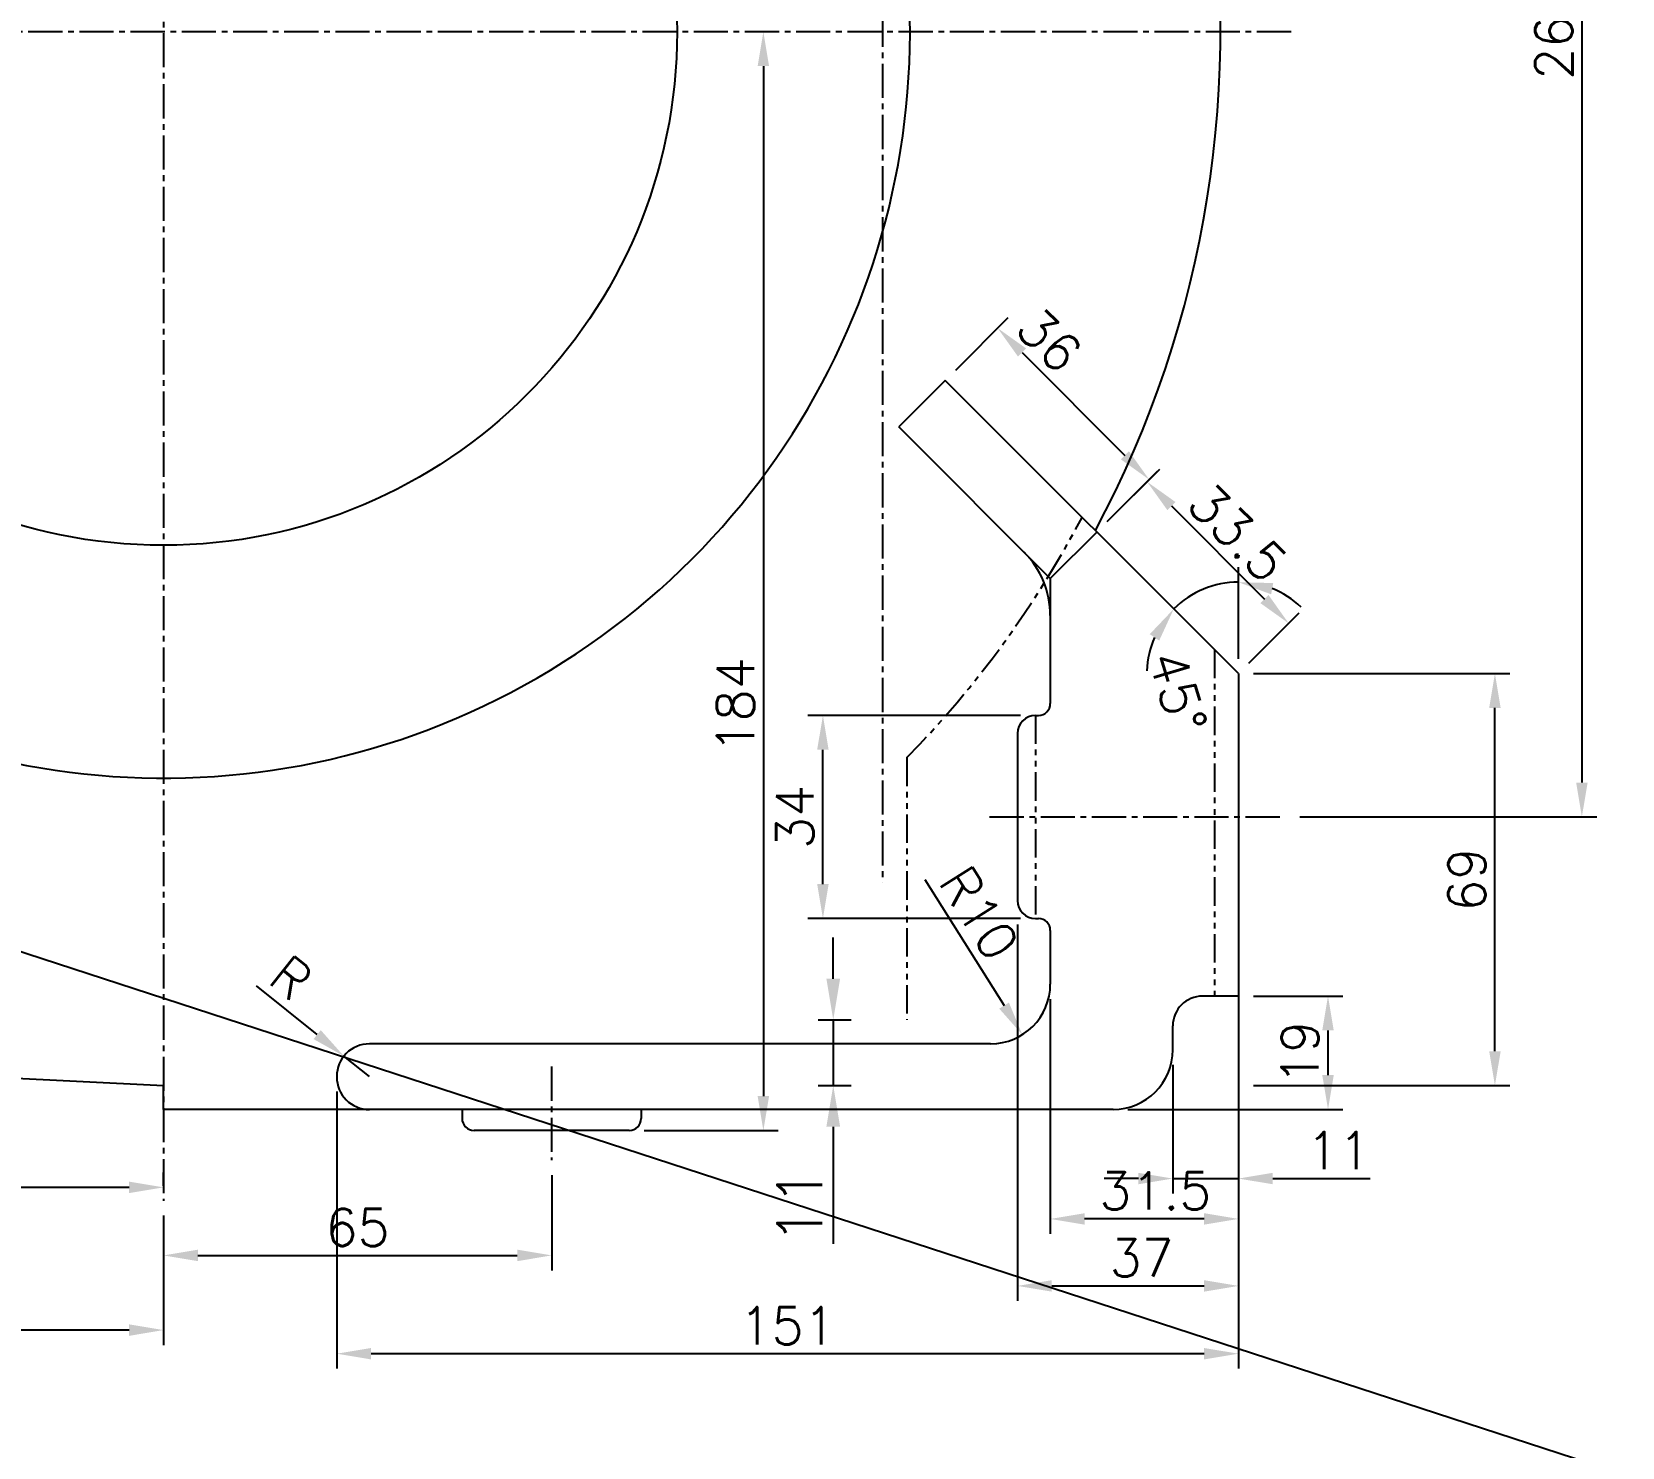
# Model space of a CAD drawing. Header units: millimetres. Extents: x -3508 to 12243, y -3609 to 4092.
# Drawn here: x 6786.4 to 7052.8, y 2666.2 to 2903.2 of the extents above; entities that cross this region are included whole.
import ezdxf

# ---------------------------------------------------------------- set-up
doc = ezdxf.new("R2010")
doc.units = ezdxf.units.MM
doc.header["$LTSCALE"] = 0.3
doc.header["$PDSIZE"] = -50
doc.linetypes.add('CENTER2', pattern=[28.575, 19.05, -3.175, 3.175, -3.175])
doc.linetypes.add('PHANTOM2', pattern=[31.75, 15.875, -3.175, 3.175, -3.175, 3.175, -3.175])
for name, color, linetype in [('center', 1, 'CENTER2'), ('CHAIN ...', 8, 'PHANTOM2'), ('ht', 6, 'Continuous')]:
    doc.layers.add(name, color=color, linetype=linetype)
doc.styles.add('rs', font='romans.shx')
doc.dimstyles.new('sarab', dxfattribs={"dimscale": 3, "dimtxt": 2.5, "dimasz": 2.3, "dimexe": 1, "dimexo": 1, "dimtad": 1, "dimdec": 3, "dimdsep": 46, "dimtxsty": 'rs', "dimcen": 0, "dimclrd": 1, "dimclre": 1, "dimclrt": 7, "dimadec": 3, "dimazin": 2, "dimtfac": 1, "dimtdec": 3, "dimtmove": 0, "dimatfit": 3, "dimfxl": 0, "dimarcsym": 0})

# ---------------------------------------------------------------- blocks, each defined once
blk = doc.blocks.new('*D443')
at = {"color": 1, "lineweight": -2, "transparency": 16777216}
for p, q in [((6951.99, 2788.73), (6916.41, 2788.73)), ((6918.91, 2760.48), (6918.91, 2782.98)), ((6951.99, 2754.73), (6916.41, 2754.73))]:
    blk.add_line(p, q, dxfattribs=at)
at = {"color": 1, "transparency": 16777216}
for points in [[(6917.95, 2782.98), (6919.87, 2782.98), (6918.91, 2788.73)], [(6917.95, 2760.48), (6919.87, 2760.48), (6918.91, 2754.73)]]:
    blk.add_solid(points, dxfattribs=at)
at = {"layer": 'Defpoints', "color": 0, "transparency": 16777216}
for p in [(6918.91, 2788.73), (6954.49, 2788.73), (6954.49, 2754.73)]:
    blk.add_point(p, dxfattribs=at)
at = {"color": 7, "transparency": 16777216, "insert": (6914.22, 2771.73), "char_height": 6.25, "attachment_point": 5, "rotation": 90, "style": 'rs'}
blk.add_mtext('34', dxfattribs=at)
blk = doc.blocks.new('*D745')
at = {"color": 1, "lineweight": -2, "transparency": 16777216}
for p, q in [((6990.99, 2741.73), (7005.99, 2741.73)), ((7003.49, 2728.48), (7003.49, 2735.98)), ((6969.99, 2722.73), (7005.99, 2722.73))]:
    blk.add_line(p, q, dxfattribs=at)
at = {"color": 1, "transparency": 16777216}
for points in [[(7002.53, 2735.98), (7004.45, 2735.98), (7003.49, 2741.73)], [(7002.53, 2728.48), (7004.45, 2728.48), (7003.49, 2722.73)]]:
    blk.add_solid(points, dxfattribs=at)
at = {"layer": 'Defpoints', "color": 0, "transparency": 16777216}
for p in [(6988.49, 2741.73), (7003.49, 2741.73), (6967.49, 2722.73)]:
    blk.add_point(p, dxfattribs=at)
at = {"color": 7, "transparency": 16777216, "insert": (6998.8, 2732.23), "char_height": 6.25, "attachment_point": 5, "rotation": 90, "style": 'rs'}
blk.add_mtext('19', dxfattribs=at)
blk = doc.blocks.new('*D426')
at = {"color": 1, "lineweight": -2, "transparency": 16777216}
for p, q in [((6920.64, 2744.63), (6920.64, 2751.53)), ((6918.14, 2737.73), (6923.64, 2737.73)), ((6920.64, 2737.73), (6920.64, 2726.73)), ((6918.14, 2726.73), (6923.64, 2726.73)), ((6920.64, 2719.83), (6920.64, 2700.25))]:
    blk.add_line(p, q, dxfattribs=at)
at = {"color": 1, "transparency": 16777216}
for points in [[(6919.49, 2744.63), (6921.79, 2744.63), (6920.64, 2737.73)], [(6919.49, 2719.83), (6921.79, 2719.83), (6920.64, 2726.73)]]:
    blk.add_solid(points, dxfattribs=at)
at = {"layer": 'Defpoints', "color": 0, "transparency": 16777216}
for p in [(6915.14, 2737.73), (6915.14, 2726.73), (6920.64, 2726.73)]:
    blk.add_point(p, dxfattribs=at)
at = {"color": 7, "transparency": 16777216, "insert": (6915.02, 2706.59), "char_height": 7.5, "attachment_point": 5, "rotation": 90, "style": 'rs'}
blk.add_mtext('11', dxfattribs=at)
blk = doc.blocks.new('*D427')
at = {"color": 1, "lineweight": -2, "transparency": 16777216}
for p, q in [((6951.49, 2753.73), (6951.49, 2690.68)), ((6988.49, 2750.73), (6988.49, 2690.68)), ((6957.24, 2693.18), (6982.74, 2693.18))]:
    blk.add_line(p, q, dxfattribs=at)
at = {"color": 1, "transparency": 16777216}
for points in [[(6957.24, 2694.14), (6957.24, 2692.22), (6951.49, 2693.18)], [(6982.74, 2694.14), (6982.74, 2692.22), (6988.49, 2693.18)]]:
    blk.add_solid(points, dxfattribs=at)
at = {"layer": 'Defpoints', "color": 0, "transparency": 16777216}
for p in [(6951.49, 2756.23), (6988.49, 2753.23), (6988.49, 2693.18)]:
    blk.add_point(p, dxfattribs=at)
at = {"color": 7, "transparency": 16777216, "insert": (6972.28, 2697.87), "char_height": 6.25, "attachment_point": 5, "style": 'rs'}
blk.add_mtext('37', dxfattribs=at)
blk = doc.blocks.new('*D746')
at = {"color": 1, "lineweight": -2, "transparency": 16777216}
for p, q in [((6956.99, 2741.23), (6956.99, 2701.9)), ((6988.49, 2739.23), (6988.49, 2701.9)), ((6982.74, 2704.4), (6962.74, 2704.4))]:
    blk.add_line(p, q, dxfattribs=at)
at = {"color": 1, "transparency": 16777216}
for points in [[(6962.74, 2705.36), (6962.74, 2703.44), (6956.99, 2704.4)], [(6982.74, 2705.36), (6982.74, 2703.44), (6988.49, 2704.4)]]:
    blk.add_solid(points, dxfattribs=at)
at = {"layer": 'Defpoints', "color": 0, "transparency": 16777216}
for p in [(6956.99, 2743.73), (6988.49, 2741.73), (6956.99, 2704.4)]:
    blk.add_point(p, dxfattribs=at)
at = {"color": 7, "transparency": 16777216, "insert": (6974.57, 2709.08), "char_height": 6.25, "attachment_point": 5, "style": 'rs'}
blk.add_mtext('31.5', dxfattribs=at)
blk = doc.blocks.new('*D819')
at = {"color": 1, "lineweight": -2, "transparency": 16777216}
for p, q in [((6941.17, 2846.58), (6949.95, 2855.36)), ((6952.25, 2849.53), (6969.48, 2832.29)), ((6966.53, 2821.22), (6975.31, 2830))]:
    blk.add_line(p, q, dxfattribs=at)
at = {"color": 1, "transparency": 16777216}
for points in [[(6952.92, 2850.21), (6951.57, 2848.85), (6948.18, 2853.59)], [(6970.16, 2832.97), (6968.8, 2831.62), (6973.55, 2828.23)]]:
    blk.add_solid(points, dxfattribs=at)
at = {"layer": 'Defpoints', "color": 0, "transparency": 16777216}
for p in [(6939.4, 2844.81), (6973.55, 2828.23), (6964.77, 2819.45)]:
    blk.add_point(p, dxfattribs=at)
at = {"color": 7, "transparency": 16777216, "insert": (6956.83, 2851.58), "char_height": 6.25, "attachment_point": 5, "rotation": 315, "style": 'rs'}
blk.add_mtext('36', dxfattribs=at)
blk = doc.blocks.new('*D820')
at = {"color": 1, "lineweight": -2, "transparency": 16777216}
for p, q in [((6966.53, 2821.22), (6974.96, 2829.64)), ((6977.26, 2823.81), (6992.85, 2808.22)), ((6990.26, 2797.49), (6998.68, 2805.92))]:
    blk.add_line(p, q, dxfattribs=at)
at = {"color": 1, "transparency": 16777216}
for points in [[(6977.93, 2824.48), (6976.58, 2823.13), (6973.19, 2827.87)], [(6993.53, 2808.89), (6992.17, 2807.54), (6996.91, 2804.15)]]:
    blk.add_solid(points, dxfattribs=at)
at = {"layer": 'Defpoints', "color": 0, "transparency": 16777216}
for p in [(6964.77, 2819.45), (6996.91, 2804.15), (6988.49, 2795.73)]:
    blk.add_point(p, dxfattribs=at)
at = {"color": 7, "transparency": 16777216, "insert": (6988.37, 2819.33), "char_height": 6.25, "attachment_point": 5, "rotation": 315, "style": 'rs'}
blk.add_mtext('33.5', dxfattribs=at)
blk = doc.blocks.new('*D534')
at = {"color": 1, "lineweight": -2, "transparency": 16777216}
blk.add_line((6935.99, 2761.26), (6949.25, 2740.13), dxfattribs=at)
at = {"color": 1, "transparency": 16777216}
blk.add_solid([(6950.06, 2740.64), (6948.44, 2739.62), (6952.3, 2735.26)], dxfattribs=at)
at = {"layer": 'Defpoints', "color": 0, "transparency": 16777216}
for p in [(6946.99, 2743.73), (6952.3, 2735.26)]:
    blk.add_point(p, dxfattribs=at)
at = {"color": 7, "transparency": 16777216, "insert": (6945.06, 2755.62), "char_height": 6.25, "attachment_point": 5, "rotation": 302.0974, "style": 'rs'}
blk.add_mtext('R10', dxfattribs=at)
blk = doc.blocks.new('*D539')
at = {"color": 1, "lineweight": -2, "transparency": 16777216}
blk.add_line((6988.49, 2798.23), (6988.49, 2813.54), dxfattribs=at)
for start, end in [(90, 135), (46.722, 68.361), (156.639, 178.278)]:
    blk.add_arc((6988.49, 2795.73), 15.32, start, end, dxfattribs=at)
at = {"color": 1, "transparency": 16777216}
for points in [[(6993.96, 2809.02), (6994.32, 2810.9), (6988.49, 2811.04)], [(6973.64, 2802.34), (6975.22, 2801.26), (6977.66, 2806.56)]]:
    blk.add_solid(points, dxfattribs=at)
at = {"layer": 'Defpoints', "color": 0, "transparency": 16777216}
for p in [(6939.4, 2844.81), (6984.53, 2810.52), (6988.49, 2795.73), (6988.49, 2795.73), (6988.49, 2741.73)]:
    blk.add_point(p, dxfattribs=at)
at = {"color": 7, "transparency": 16777216, "insert": (6978.32, 2792.65), "char_height": 6.25, "attachment_point": 5, "rotation": 286.8242, "style": 'rs'}
blk.add_mtext('45°', dxfattribs=at)
blk = doc.blocks.new('*D540')
at = {"color": 1, "lineweight": -2, "transparency": 16777216}
for p, q in [((6988.49, 2739.23), (6988.49, 2708.66)), ((6977.49, 2730.23), (6977.49, 2708.66)), ((6971.74, 2711.16), (6965.99, 2711.16)), ((6977.49, 2711.16), (6988.49, 2711.16)), ((6994.24, 2711.16), (7010.55, 2711.16))]:
    blk.add_line(p, q, dxfattribs=at)
at = {"color": 1, "transparency": 16777216}
for points in [[(6971.74, 2712.12), (6971.74, 2710.21), (6977.49, 2711.16)], [(6994.24, 2712.12), (6994.24, 2710.21), (6988.49, 2711.16)]]:
    blk.add_solid(points, dxfattribs=at)
at = {"layer": 'Defpoints', "color": 0, "transparency": 16777216}
for p in [(6988.49, 2741.73), (6977.49, 2732.73), (6988.49, 2711.16)]:
    blk.add_point(p, dxfattribs=at)
at = {"color": 7, "transparency": 16777216, "insert": (7005.27, 2715.85), "char_height": 6.25, "attachment_point": 5, "style": 'rs'}
blk.add_mtext('11', dxfattribs=at)
blk = doc.blocks.new('*D541')
at = {"color": 1, "lineweight": -2, "transparency": 16777216}
for p, q in [((6990.99, 2795.73), (7033.94, 2795.73)), ((7031.44, 2732.48), (7031.44, 2789.98)), ((6990.99, 2726.73), (7033.94, 2726.73))]:
    blk.add_line(p, q, dxfattribs=at)
at = {"color": 1, "transparency": 16777216}
for points in [[(7030.48, 2789.98), (7032.4, 2789.98), (7031.44, 2795.73)], [(7030.48, 2732.48), (7032.4, 2732.48), (7031.44, 2726.73)]]:
    blk.add_solid(points, dxfattribs=at)
at = {"layer": 'Defpoints', "color": 0, "transparency": 16777216}
for p in [(6988.49, 2795.73), (7031.44, 2795.73), (6988.49, 2726.73)]:
    blk.add_point(p, dxfattribs=at)
at = {"color": 7, "transparency": 16777216, "insert": (7026.75, 2761.23), "char_height": 6.25, "attachment_point": 5, "rotation": 90, "style": 'rs'}
blk.add_mtext('69', dxfattribs=at)
blk = doc.blocks.new('*D542')
at = {"color": 1, "lineweight": -2, "transparency": 16777216}
for p, q in [((6837.49, 2725.73), (6837.49, 2679.33)), ((6988.49, 2724.23), (6988.49, 2679.33)), ((6982.74, 2681.83), (6843.24, 2681.83))]:
    blk.add_line(p, q, dxfattribs=at)
at = {"color": 1, "transparency": 16777216}
for points in [[(6843.24, 2682.78), (6843.24, 2680.87), (6837.49, 2681.83)], [(6982.74, 2682.78), (6982.74, 2680.87), (6988.49, 2681.83)]]:
    blk.add_solid(points, dxfattribs=at)
at = {"layer": 'Defpoints', "color": 0, "transparency": 16777216}
for p in [(6837.49, 2728.23), (6988.49, 2726.73), (6837.49, 2681.83)]:
    blk.add_point(p, dxfattribs=at)
at = {"color": 7, "transparency": 16777216, "insert": (6912.99, 2686.51), "char_height": 6.25, "attachment_point": 5, "style": 'rs'}
blk.add_mtext('151', dxfattribs=at)
blk = doc.blocks.new('*D543')
at = {"color": 1, "lineweight": -2, "transparency": 16777216}
for p, q in [((6834.22, 2735.27), (6824.05, 2743.44)), ((6842.99, 2728.23), (6838.7, 2731.67))]:
    blk.add_line(p, q, dxfattribs=at)
at = {"color": 1, "transparency": 16777216}
blk.add_solid([(6834.82, 2736.02), (6833.62, 2734.52), (6838.7, 2731.67)], dxfattribs=at)
at = {"layer": 'Defpoints', "color": 0, "transparency": 16777216}
for p in [(6838.7, 2731.67), (6842.99, 2728.23)]:
    blk.add_point(p, dxfattribs=at)
at = {"color": 7, "transparency": 16777216, "insert": (6829.83, 2744.81), "char_height": 6.25, "attachment_point": 5, "rotation": 321.2363, "style": 'rs'}
blk.add_mtext('R', dxfattribs=at)
blk = doc.blocks.new('*D629')
at = {"layer": 'Defpoints', "color": 0, "transparency": 16777216}
for p in [(6991.79, 3034.73), (6996.3, 2771.73), (7046, 2771.73)]:
    blk.add_point(p, dxfattribs=at)
at = {"layer": 'ht', "color": 1, "lineweight": -2, "transparency": 16777216}
for p, q in [((6994.29, 3034.73), (7048.5, 3034.73)), ((7046, 3028.98), (7046, 2777.48)), ((6998.8, 2771.73), (7048.5, 2771.73))]:
    blk.add_line(p, q, dxfattribs=at)
at = {"layer": 'ht', "color": 1, "transparency": 16777216}
for points in [[(7045.04, 3028.98), (7046.96, 3028.98), (7046, 3034.73)], [(7045.04, 2777.48), (7046.96, 2777.48), (7046, 2771.73)]]:
    blk.add_solid(points, dxfattribs=at)
at = {"layer": 'ht', "color": 7, "transparency": 16777216, "insert": (7041.32, 2903.23), "char_height": 6.25, "attachment_point": 5, "rotation": 90, "style": 'rs'}
blk.add_mtext('263', dxfattribs=at)
blk = doc.blocks.new('_DatumFilled')
at = {"color": 0, "linetype": 'ByBlock'}
blk.add_solid([(0, 0.577), (-1, 0), (0, -0.577)], dxfattribs=at)
blk = doc.blocks.new('*D636')
at = {"color": 1, "lineweight": -2, "transparency": 16777216}
for p, q in [((6453.49, 2726.93), (6453.49, 2683.28)), ((6808.49, 2704.95), (6808.49, 2683.28)), ((6802.74, 2685.78), (6459.24, 2685.78))]:
    blk.add_line(p, q, dxfattribs=at)
at = {"color": 1, "transparency": 16777216}
for points in [[(6459.24, 2686.74), (6459.24, 2684.82), (6453.49, 2685.78)], [(6802.74, 2686.74), (6802.74, 2684.82), (6808.49, 2685.78)]]:
    blk.add_solid(points, dxfattribs=at)
at = {"layer": 'Defpoints', "color": 0, "transparency": 16777216}
for p in [(6453.49, 2729.43), (6808.49, 2707.45), (6453.49, 2685.78)]:
    blk.add_point(p, dxfattribs=at)
at = {"color": 7, "transparency": 16777216, "insert": (6630.99, 2690.47), "char_height": 6.25, "attachment_point": 5, "style": 'rs'}
blk.add_mtext('355', dxfattribs=at)
blk = doc.blocks.new('*D637')
at = {"color": 1, "lineweight": -2, "transparency": 16777216}
for p, q in [((6873.49, 2711.72), (6873.49, 2695.79)), ((6808.49, 2704.95), (6808.49, 2695.79)), ((6814.24, 2698.29), (6867.74, 2698.29))]:
    blk.add_line(p, q, dxfattribs=at)
at = {"color": 1, "transparency": 16777216}
for points in [[(6814.24, 2699.25), (6814.24, 2697.33), (6808.49, 2698.29)], [(6867.74, 2699.25), (6867.74, 2697.33), (6873.49, 2698.29)]]:
    blk.add_solid(points, dxfattribs=at)
at = {"layer": 'Defpoints', "color": 0, "transparency": 16777216}
for p in [(6873.49, 2714.22), (6808.49, 2707.45), (6873.49, 2698.29)]:
    blk.add_point(p, dxfattribs=at)
at = {"color": 7, "transparency": 16777216, "insert": (6840.99, 2702.98), "char_height": 6.25, "attachment_point": 5, "style": 'rs'}
blk.add_mtext('65', dxfattribs=at)
blk = doc.blocks.new('*D638')
at = {"color": 1, "lineweight": -2, "transparency": 16777216}
for p, q in [((6908.94, 2897.48), (6908.94, 2724.98)), ((6888.99, 2719.23), (6911.44, 2719.23))]:
    blk.add_line(p, q, dxfattribs=at)
at = {"color": 1, "transparency": 16777216}
for points in [[(6907.98, 2897.48), (6909.9, 2897.48), (6908.94, 2903.23)], [(6907.98, 2724.98), (6909.9, 2724.98), (6908.94, 2719.23)]]:
    blk.add_solid(points, dxfattribs=at)
at = {"layer": 'Defpoints', "color": 0, "transparency": 16777216}
for p in [(6908.94, 2903.23), (6886.49, 2719.23), (6908.94, 2719.23)]:
    blk.add_point(p, dxfattribs=at)
at = {"color": 7, "transparency": 16777216, "insert": (6904.25, 2790.43), "char_height": 6.25, "attachment_point": 5, "rotation": 90, "style": 'rs'}
blk.add_mtext('184', dxfattribs=at)
blk = doc.blocks.new('*D642')
at = {"color": 1, "lineweight": -2, "transparency": 16777216}
for p, q in [((6688.49, 2744.49), (6688.49, 2707.19)), ((6808.49, 2709.95), (6808.49, 2712.19)), ((6802.74, 2709.69), (6694.24, 2709.69))]:
    blk.add_line(p, q, dxfattribs=at)
at = {"color": 1, "transparency": 16777216}
for points in [[(6694.24, 2710.65), (6694.24, 2708.73), (6688.49, 2709.69)], [(6802.74, 2710.65), (6802.74, 2708.73), (6808.49, 2709.69)]]:
    blk.add_solid(points, dxfattribs=at)
at = {"layer": 'Defpoints', "color": 0, "transparency": 16777216}
for p in [(6688.49, 2746.99), (6688.49, 2709.69), (6808.49, 2707.45)]:
    blk.add_point(p, dxfattribs=at)
at = {"color": 7, "transparency": 16777216, "insert": (6748.49, 2714.37), "char_height": 6.25, "attachment_point": 5, "style": 'rs'}
blk.add_mtext('120', dxfattribs=at)

msp = doc.modelspace()

# ---------------------------------------------------------------- linework, layer by layer
for p, q in [((2666.3122, 4091.8082), (8019.6586, 2346.5266)), ((6939.4007, 2844.8149), (6931.6225, 2837.0367)), ((6988.489, 2795.7266), (6939.4007, 2844.8149)), ((6956.989, 2811.6702), (6931.6225, 2837.0367)), ((6964.7672, 2819.4484), (6956.989, 2811.6702)), ((6956.989, 2811.6702), (6956.989, 2790.7266)), ((6988.489, 2795.7266), (6988.489, 2741.7266)), ((6954.489, 2788.7266), (6954.989, 2788.7266)), ((6951.489, 2785.7266), (6951.489, 2757.7266)), ((6954.489, 2754.7266), (6954.989, 2754.7266)), ((6956.989, 2752.7266), (6956.989, 2743.7266)), ((6411.0582, 2746.7985), (6808.489, 2726.7266)), ((6988.489, 2741.7266), (6982.489, 2741.7266)), ((6988.489, 2741.7266), (6982.489, 2741.7266)), ((6977.489, 2732.7266), (6977.489, 2736.7266)), ((6946.989, 2733.7266), (6842.989, 2733.7266)), ((6808.489, 2722.7266), (6808.489, 2726.7266)), ((6967.489, 2722.7266), (6808.489, 2722.7266)), ((6858.489, 2722.7266), (6858.489, 2721.2266)), ((6888.489, 2722.7266), (6888.489, 2721.2266)), ((6886.489, 2719.2266), (6860.489, 2719.2266))]:
    msp.add_line(p, q)
msp.add_circle((6808.489, 2903.2266), 86)
for centre, radius, start, end in [((6808.489, 2903.2266), 125, 228.766761, 158.607175), ((6808.489, 2903.2266), 177, 331.836053, 10.048786), ((6941.989, 2805.457), 15, 0, 45), ((6954.489, 2785.7266), 3, 90, 180), ((6954.989, 2790.7266), 2, 270, 0), ((6954.489, 2757.7266), 3, 180, 270), ((6954.989, 2752.7266), 2, 0, 90), ((6946.989, 2743.7266), 10, 270, 0), ((6982.489, 2736.7266), 5, 90, 180), ((6842.989, 2728.2266), 5.5, 90, 270), ((6967.489, 2732.7266), 10, 270, 0), ((6860.489, 2721.2266), 2, 180, 270), ((6886.489, 2721.2266), 2, 270, 0)]:
    msp.add_arc(centre, radius, start, end)
at = {"layer": 'center'}
for p, q in [((6808.489, 3108.7413), (6808.489, 2707.452)), ((6928.9005, 3095.0401), (6928.9005, 2760.6981)), ((6997.3018, 2903.2266), (6364.9892, 2903.2266)), ((6946.8235, 2771.7266), (6996.2967, 2771.7266)), ((6873.489, 2729.9187), (6873.489, 2714.2162))]:
    msp.add_line(p, q, dxfattribs=at)
at = {"layer": 'CHAIN ...'}
for p, q in [((6984.489, 2799.7266), (6984.489, 2741.7266)), ((6954.489, 2788.7266), (6954.489, 2754.7266)), ((6932.989, 2781.671), (6932.989, 2737.7266))]:
    msp.add_line(p, q, dxfattribs=at)
msp.add_arc((6808.489, 2903.2266), 174, 315.685605, 332.135222, dxfattribs=at)

# ---------------------------------------------------------------- dimensions: what is measured, and where the dimension line sits
for base, p1, p2, override, picture, middle in [((6908.9368, 2719.2266), (6908.9368, 2903.2266), (6886.489, 2719.2266), {"dimscale": 2.5, "dimtoh": 1, "dimdec": 2, "dimcen": 2.5, "dimadec": 1, "dimtdec": 2, "dimldrblk": 'DatumFilled'}, '*D638', (6908.9368, 2790.4326)), ((6918.912, 2788.7266), (6954.489, 2754.7266), (6954.489, 2788.7266), {"dimscale": 2.5, "dimdec": 2, "dimadec": 2, "dimtdec": 2, "dimatfit": 0}, '*D443', (6918.912, 2771.7266))]:
    dim = msp.add_linear_dim(base=base, p1=p1, p2=p2, angle=90, dimstyle='sarab', override=override)
    dim.commit()
    dim.dimension.update_dxf_attribs({"geometry": picture, "text_midpoint": middle, "dimtype": 160})
dim = msp.add_linear_dim(base=(6973.5464, 2828.2276), p1=(6939.4007, 2844.8149), p2=(6964.7672, 2819.4484), angle=315, text='36', dimstyle='sarab', override={"dimscale": 2.5, "dimdec": 2, "dimadec": 2, "dimtdec": 2, "dimatfit": 0})
dim.commit()
dim.dimension.update_dxf_attribs({"geometry": '*D819', "text_midpoint": (6953.5113, 2848.2626), "dimtype": 161})
dim = msp.add_angular_dim_2l(base=(6984.525, 2810.5204), line1=((6988.489, 2795.7266), (6939.4007, 2844.8149)), line2=((6988.489, 2795.7266), (6988.489, 2741.7266)), dimstyle='sarab', override={"dimscale": 2.5, "dimdec": 2, "dimadec": 2, "dimtdec": 2, "dimatfit": 0})
dim.commit()
dim.dimension.update_dxf_attribs({"geometry": '*D539', "text_midpoint": (6973.8289, 2791.2936), "dimtype": 162})
dim = msp.add_aligned_dim(p1=(6964.7672, 2819.4484), p2=(6988.489, 2795.7266), distance=11.9137, text='33.5', dimstyle='sarab', override={"dimscale": 2.5, "dimdec": 2, "dimadec": 2, "dimtdec": 2, "dimatfit": 0})
dim.commit()
dim.dimension.update_dxf_attribs({"geometry": '*D820', "text_midpoint": (6988.3669, 2819.3263)})
for base, p1, p2, picture, middle in [((7031.4384, 2795.7266), (6988.489, 2726.7266), (6988.489, 2795.7266), '*D541', (7026.7509, 2761.2266)), ((7003.4883, 2741.7266), (6967.489, 2722.7266), (6988.489, 2741.7266), '*D745', (6998.8008, 2732.2266))]:
    dim = msp.add_linear_dim(base=base, p1=p1, p2=p2, angle=90, dimstyle='sarab', override={"dimscale": 2.5, "dimdec": 2, "dimadec": 2, "dimtdec": 2, "dimatfit": 0})
    dim.commit()
    dim.dimension.update_dxf_attribs({"geometry": picture, "text_midpoint": middle})
dim = msp.add_radius_dim(center=(6946.989, 2743.7266), mpoint=(6952.3026, 2735.2551), dimstyle='sarab', override={"dimscale": 2.5, "dimdec": 2, "dimadec": 2, "dimtdec": 2, "dimtmove": 1, "dimatfit": 0})
dim.commit()
dim.dimension.update_dxf_attribs({"geometry": '*D534', "text_midpoint": (6941.0919, 2753.1284), "dimtype": 164})
for base, p1, p2, override, picture, middle in [((6988.489, 2693.1787), (6951.489, 2756.2266), (6988.489, 2753.2266), {"dimscale": 2.5, "dimdec": 2, "dimadec": 2, "dimtdec": 2, "dimatfit": 0}, '*D427', (6972.2847, 2693.1787)), ((6956.989, 2704.3973), (6988.489, 2741.7266), (6956.989, 2743.7266), {"dimscale": 2.5, "dimdec": 2, "dimadec": 2, "dimtdec": 2, "dimatfit": 0}, '*D746', (6974.5683, 2704.3973)), ((6453.489, 2685.7797), (6808.489, 2707.452), (6453.489, 2729.4319), {"dimscale": 2.5, "dimtoh": 1, "dimdec": 2, "dimcen": 2.5, "dimadec": 1, "dimtdec": 2, "dimldrblk": 'DatumFilled'}, '*D636', (6630.989, 2685.7797))]:
    dim = msp.add_linear_dim(base=base, p1=p1, p2=p2, dimstyle='sarab', override=override)
    dim.commit()
    dim.dimension.update_dxf_attribs({"geometry": picture, "text_midpoint": middle, "dimtype": 160})
dim = msp.add_linear_dim(base=(6920.6417, 2726.7266), p1=(6915.1449, 2737.7266), p2=(6915.1449, 2726.7266), angle=90, dimstyle='sarab')
dim.commit()
dim.dimension.update_dxf_attribs({"geometry": '*D426', "text_midpoint": (6920.6417, 2706.5873), "dimtype": 160})
dim = msp.add_radius_dim(center=(6842.989, 2728.2266), mpoint=(6838.7005, 2731.6702), text='R', dimstyle='sarab', override={"dimscale": 2.5, "dimdec": 2, "dimadec": 2, "dimtdec": 2, "dimatfit": 0})
dim.commit()
dim.dimension.update_dxf_attribs({"geometry": '*D543', "text_midpoint": (6829.8257, 2744.8082)})
for base, p1, p2, override, picture, middle in [((6688.489, 2709.6871), (6808.489, 2707.452), (6688.489, 2746.9867), {"dimscale": 2.5, "dimtoh": 1, "dimdec": 2, "dimcen": 2.5, "dimadec": 1, "dimtdec": 2, "dimldrblk": 'DatumFilled'}, '*D642', (6748.489, 2714.3746)), ((6988.489, 2711.1637), (6977.489, 2732.7266), (6988.489, 2741.7266), {"dimscale": 2.5, "dimdec": 2, "dimadec": 2, "dimtdec": 2, "dimatfit": 0}, '*D540', (7005.2718, 2715.8512)), ((6837.489, 2681.825), (6988.489, 2726.7266), (6837.489, 2728.2266), {"dimscale": 2.5, "dimdec": 2, "dimadec": 2, "dimtdec": 2, "dimatfit": 0}, '*D542', (6912.989, 2686.5125)), ((6873.489, 2698.2883), (6808.489, 2707.452), (6873.489, 2714.2162), {"dimscale": 2.5, "dimtoh": 1, "dimdec": 2, "dimcen": 2.5, "dimadec": 1, "dimtdec": 2, "dimldrblk": 'DatumFilled'}, '*D637', (6840.989, 2702.9758))]:
    dim = msp.add_linear_dim(base=base, p1=p1, p2=p2, dimstyle='sarab', override=override)
    dim.commit()
    dim.dimension.update_dxf_attribs({"geometry": picture, "text_midpoint": middle})
at = {"layer": 'ht'}
dim = msp.add_linear_dim(base=(7046.0029, 2771.7266), p1=(6991.7882, 3034.7266), p2=(6996.2967, 2771.7266), angle=90, dimstyle='sarab', override={"dimscale": 2.5, "dimtoh": 1, "dimdec": 2, "dimcen": 2.5, "dimadec": 1, "dimtdec": 2, "dimldrblk": 'DatumFilled'}, dxfattribs=at)
dim.commit()
dim.dimension.update_dxf_attribs({"geometry": '*D629', "text_midpoint": (7041.3154, 2903.2266)})

doc.saveas('drawing.dxf')
